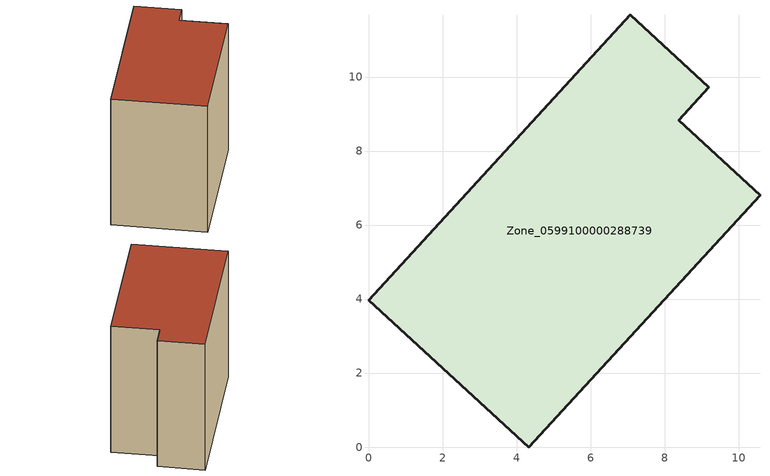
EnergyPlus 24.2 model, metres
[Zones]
Zone_0599100000288739
 floor ground (C_G): 8.38,8.83 10.58,6.81 4.33,0 0,3.97 7.07,11.68 9.19,9.72 z0
 wall outside (C_F): 0,3.97 4.33,0 10.58,6.81 8.38,8.83 9.19,9.72 7.07,11.68 0,3.97 z0:8.94
 roof outside (C_R): 9.19,9.72 7.07,11.68 0,3.97 4.33,0 10.58,6.81 8.38,8.83 z8.94
[BUILDING]
Pand.0599100000288739: North Axis=0; Terrain=City; Loads Convergence Tolerance Value=0.04; Temperature Convergence Tolerance Value=0.4; Solar Distribution=FullExterior; Maximum Number of Warmup Days=25; Minimum Number of Warmup Days=1
[Site:Location]
Rotterdam.The.Hague.AP_ZH_NLD Design_Conditions: Latitude=51.96; Longitude=4.45; Time Zone=1; Elevation=-4.5
[SITE:GROUNDTEMPERATURE:BUILDINGSURFACE]
18, 18, 18, 18, 18, 18, 18, 18, 18, 18, 18, 18
[MATERIAL] Thermal Absorptance=0.9; Solar Absorptance=0.7; Visible Absorptance=0.7
Name | Roughness | Thickness | Conductivity | Density | Specific Heat
G.TC.1975-1991 | MediumSmooth | 0.15 | 0.288461 | 540 | 1210
F.TC.1975-1991 | Rough | 0.3 | 0.230769 | 1920 | 840
R.TC.1975-1991 | MediumRough | 0.2 | 0.153846 | 1500 | 1000
[CONSTRUCTION]
C_G: G.TC.1975-1991
C_F: F.TC.1975-1991
C_R: R.TC.1975-1991
[ZONE]
Zone_0599100000288739: Type=1; Multiplier=1; Ceiling Height=Autocalculate; Volume=Autocalculate; Floor Area=autocalculate; Part of Total Floor Area=Yes
[ZONEINFILTRATION:DESIGNFLOWRATE]
Infil_Zone_0599100000288739: Zone or ZoneList or Space or SpaceList=Zone_0599100000288739; Schedule=AlwaysOn; Design Flow Rate Calculation Method=Flow/Area; Flow Rate per Floor Area=0.003; Constant Term Coefficient=1; Temperature Term Coefficient=0; Velocity Term Coefficient=0; Velocity Squared Term Coefficient=0
[HVACTEMPLATE:ZONE:IDEALLOADSAIRSYSTEM]
Zone_0599100000288739: Maximum Heating Supply Air Temperature=50; Minimum Cooling Supply Air Temperature=13; Maximum Heating Supply Air Humidity Ratio=0.0156; Minimum Cooling Supply Air Humidity Ratio=0.0077; Heating Limit=NoLimit; Cooling Limit=NoLimit; Dehumidification Control Type=ConstantSensibleHeatRatio; Cooling Sensible Heat Ratio=0.7; Dehumidification Setpoint=60; Humidification Control Type=None; Humidification Setpoint=30; Outdoor Air Method=None; Outdoor Air Flow Rate per Person=0.00944; Outdoor Air Flow Rate per Zone Floor Area=0; Outdoor Air Flow Rate per Zone=0; Demand Controlled Ventilation Type=None; Outdoor Air Economizer Type=NoEconomizer; Heat Recovery Type=None; Sensible Heat Recovery Effectiveness=0.7; Latent Heat Recovery Effectiveness=0.65
[ZONECONTROL:THERMOSTAT]
ThermostatControl_Zone_0599100000288739: Zone or ZoneList=Zone_0599100000288739; Control Type Schedule=DualSetpointControlType; Control 1=Thermostat_Zone_0599100000288739; Temperature Difference Between Cutout And Setpoint=0
[THERMOSTATSETPOINT:DUALSETPOINT]
Thermostat_Zone_0599100000288739: Heating Setpoint Temperature Schedule=HeatingSetpoint_Zone_0599100000288739; Cooling Setpoint Temperature Schedule=CoolingSetpoint_Zone_0599100000288739
[SCHEDULE:COMPACT]
HeatingSetpoint_Zone_0599100000288739: Through: 12/31, For: AllDays, Until: 24:00, 21
CoolingSetpoint_Zone_0599100000288739: Through: 12/31, For: AllDays, Until: 24:00, 24
DualSetpointControlType: Through: 12/31, For: AllDays, Until: 24:00, 4
AlwaysOn: Through: 12/31, For: AllDays, Until: 24:00, 1
